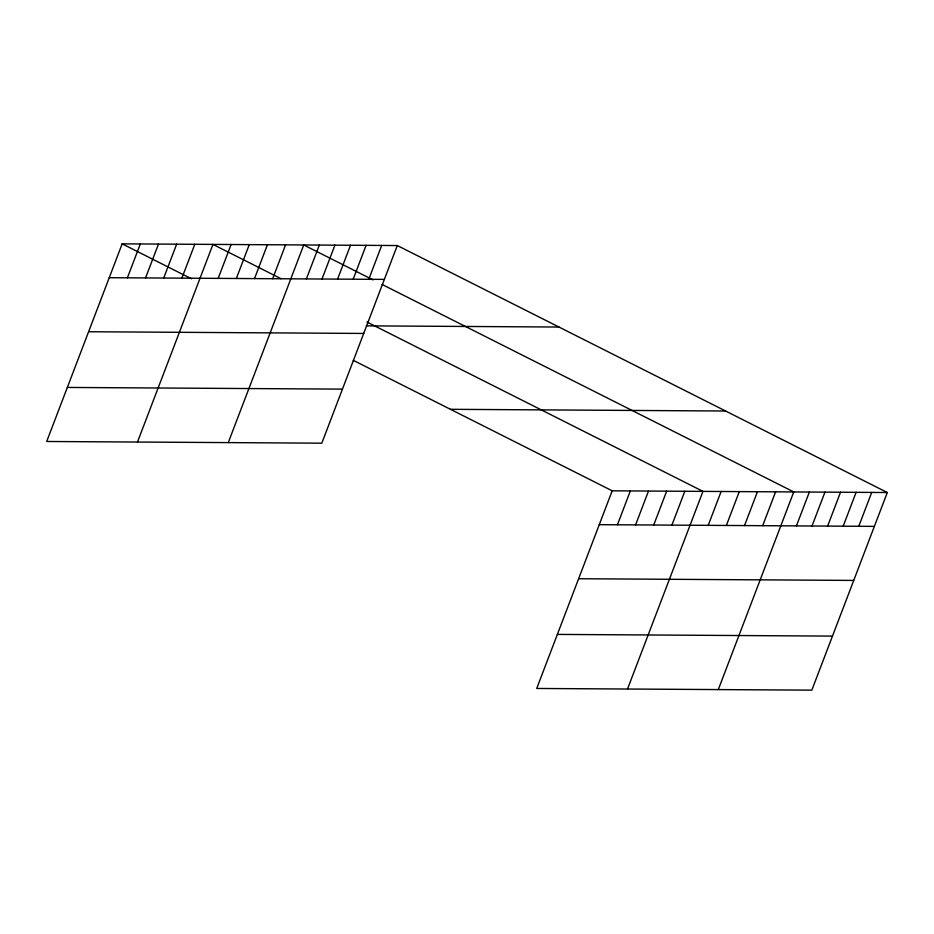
<?xml version="1.0" encoding="UTF-8"?>
<svg xmlns="http://www.w3.org/2000/svg" width="934" height="934" viewBox="0 0 934 934"><rect width="100%" height="100%" fill="white"/><g stroke="black" fill="none" stroke-linecap="round" stroke-linejoin="round"><path stroke-width="1.4" d="M397.277 245.537L122.167 243.844L46.7 441.478L321.81 443.183L397.277 245.537L887.3 492.522L811.833 690.156L536.723 688.463L612.19 490.817L887.3 492.522M127.398 277.807L140.334 243.961M145.552 277.923L158.488 244.066M163.719 278.04L176.643 244.183M181.873 278.145L194.797 244.288M137.485 442.039L212.952 244.404L280.971 278.682M218.182 278.367L231.118 244.51M236.349 278.484L249.273 244.626M254.503 278.601L267.428 244.743M272.658 278.706L285.582 244.848M228.27 442.599L303.748 244.965L373.051 279.896M306.399 278.916L319.335 245.058M321.997 279.009L334.921 245.152M337.583 279.103L350.507 245.257M353.169 279.208L366.105 245.35M368.767 279.301L381.691 245.444M617.421 524.791L630.345 490.934M635.575 524.896L648.5 491.05M653.73 525.013L666.666 491.156M671.896 525.13L684.82 491.272M627.508 689.023L702.975 491.377L366.969 322.02M708.206 525.352L721.13 491.494M726.36 525.457L739.296 491.611M744.515 525.573L757.451 491.716M762.681 525.69L775.605 491.833M718.293 689.584L793.76 491.938L382.029 284.426M796.422 525.889L809.358 492.043M812.008 525.994L824.944 492.136M827.606 526.087L840.53 492.23M843.192 526.181L856.116 492.323M858.778 526.274L871.714 492.428M109.243 277.702L384.353 279.394M366.28 325.849L558.987 327.04M88.602 331.745L363.711 333.45M67.341 387.435L342.451 389.128M450.48 409.314L725.59 411.018M599.266 524.674L874.376 526.379M578.625 578.73L853.734 580.423M557.365 634.408L832.463 636.112M122.167 243.844L191.47 278.776M353.297 360.337L612.19 490.817"/></g></svg>
